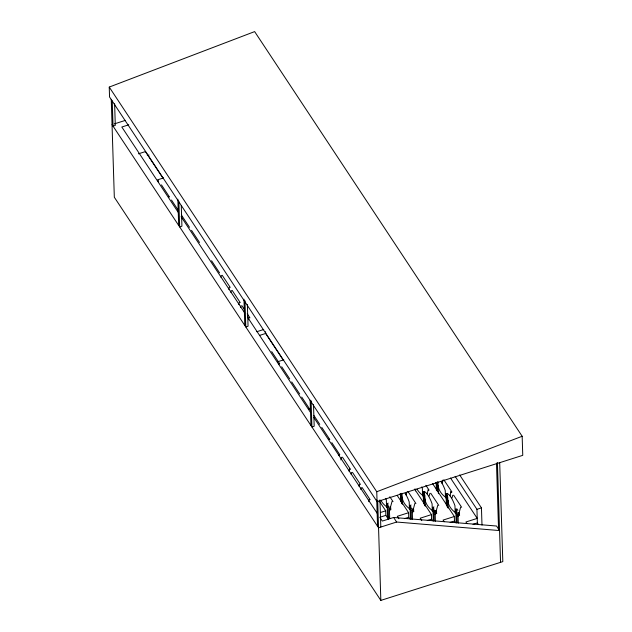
<?xml version="1.0" encoding="UTF-8"?>
<svg xmlns="http://www.w3.org/2000/svg" width="632" height="632" viewBox="0 0 632 632"><rect width="100%" height="100%" fill="white"/><g stroke="black" fill="none" stroke-linecap="round" stroke-linejoin="round"><path stroke-width="0.95" d="M428.496 490.148L428.172 489.674M451.367 492.044L451.13 491.988M158.521 181.123L158.34 181.858M158.6 181.653L158.419 181.076M158.245 181.716L158.34 180.902M168.823 196.726L168.602 197.113M220.852 277.148L221.334 275.378M228.847 289.361L229.219 287.299M230.838 292.308L231.32 290.546M238.833 304.529L239.204 302.467M240.547 307.563L241.037 305.801M248.542 319.784L248.913 317.722M279.02 364.451L279.107 363.4M338.981 455.388L339.092 454.368M340.846 459.906L341.572 457.252M349.077 471.243L349.449 469.173M351.076 474.19L351.558 472.42M359.063 486.403L359.442 484.341M360.785 489.445L361.267 487.675M368.772 501.658L369.151 499.596M406.044 494.998L406.771 492.352M427.177 493.955L428.062 490.029M429.16 496.009L429.886 493.363M442.084 483.535L443.048 480.004M450.047 495.851L450.932 491.925M452.038 497.913L452.757 495.259M109.241 87.074L254.641 31.6L522.158 436.27L522.759 455.34L377.067 501.658L109.549 96.988L109.241 87.074L376.759 491.743L377.067 501.658M376.759 491.743L522.158 436.27M114.297 123.904L125.46 120.356M128.77 124.804L121.818 127.016L178.382 212.573M138.455 153.813L145.407 151.601L163.277 178.643M147.288 155.59L149.026 155.037M157.487 179.859L163.562 177.932M256.805 331.705L263.757 329.493M259.555 335.41L265.637 333.475L265.582 331.666M277.717 361.741L283.8 359.805M399.732 494.098L400.412 493.876L400.641 501.144M435.488 482.722L436.167 482.508L436.428 490.677M401.431 497.226L402.102 497.005A29.112 19.742 -1.8 0 0 410.121 509.131M432.991 511.027A29.112 19.742 -1.8 0 1 424.981 498.901L424.301 499.122L424.064 491.696L424.743 491.483M390.015 508.152L389.968 506.698L390.971 508.215L389.391 508.713L389.691 518.382L388.562 518.738L387.558 517.221L387.132 503.522L388.261 503.167M423.511 503.04L423.163 492.059L424.293 491.704M388.38 506.88L386.571 507.449L386.334 500.031A15.761 4.471 72.4 0 0 385.725 498.379M424.412 495.417L422.603 495.994L422.373 488.568A15.761 4.471 72.4 0 0 421.765 486.917M380.519 512.473L385.725 510.814L379.737 501.753M389.43 510.166L391.018 509.668M411.566 518.761L410.437 519.117L410.002 505.418L411.132 505.063M446.382 504.936L446.042 493.955L447.614 493.379M379.793 517.284L385.868 515.357L385.725 510.814M411.25 508.776L409.441 509.353L409.212 501.927A15.761 4.471 72.4 0 0 405.12 493.3M447.282 497.313L445.481 497.89L445.244 490.464A15.761 4.471 72.4 0 0 441.16 481.837M387.558 517.221L388.688 516.865L389.691 518.382M411.306 510.545L412.886 510.048L412.838 508.594L413.842 510.111L412.262 510.609L412.538 519.362M112.038 124.623L378.552 527.775L396.62 522.032L499.549 530.564L496.547 526.022L393.618 517.482L382.32 521.076L380.148 517.782M397.165 495.417L408.604 512.71L397.307 516.304L398.934 518.761M412.309 512.062L413.889 511.565M434.437 520.657L433.307 521.013L432.873 507.314L434.002 506.959M404.401 518.635L408.746 517.253L408.604 512.71M434.129 510.996L435.717 510.49L436.712 512.007L435.132 512.513L435.409 521.258M435.717 510.49L435.756 511.944L434.176 512.449L434.121 510.672L432.312 511.248L432.083 503.823A15.761 4.471 72.4 0 0 424.064 491.696M414.592 489.073L431.474 514.606L420.177 518.201L421.805 520.657M435.179 513.958L436.759 513.461L435.756 511.944M457.307 522.553L456.178 522.909L455.751 509.21L456.881 508.855L457.884 510.372M427.272 520.531L431.617 519.149L431.474 514.606M432.565 483.559L454.345 516.502L443.056 520.096L444.138 521.732M478.448 524.576L477.365 522.941L476.939 509.321L481.45 507.883L459.669 474.94M458.05 515.854L459.638 515.357L458.635 513.84L458.587 512.386L459.59 513.903L458.01 514.409L458.279 523.154M450.15 522.427L454.487 521.044L454.345 516.502M473.013 524.323L477.365 522.941M111.24 99.335L114.321 197.239L380.835 600.4L502.811 561.619L499.699 462.743M349.804 469.458L349.812 468.983M308.993 409.188L308.843 408.707L309.159 409.133M328.924 439.461L328.964 439.027M455.151 476.378L476.939 509.321M450.537 478.037L477.223 518.398L465.91 522L466.993 523.636M443.925 479.917L451.943 492.036M453.634 495.172L461.652 507.291M460.641 507.18L458.097 516.494M446.042 493.955L447.045 495.472L447.132 498.261M455.751 509.21L456.754 510.727L457.126 522.609M454.487 521.044L455.577 522.68M425.865 485.297L429.073 490.14M430.763 493.276L438.782 505.395M437.771 505.284L435.227 514.598M423.163 492.059L424.167 493.576L424.538 505.458M432.873 507.314L433.876 508.831L434.255 520.713M431.617 519.149L432.699 520.784M407.893 491.38L415.903 503.499M414.892 503.388L412.356 512.702M410.002 505.418L411.005 506.935L411.377 518.817M408.746 517.253L409.828 518.888M389.826 496.752L393.033 501.603M392.022 501.492L389.478 510.806M387.132 503.522L388.135 505.039L388.562 518.738M393.618 517.482L396.62 522.032M265.637 333.475L283.507 360.517M385.868 515.357L388.577 519.449M222.211 275.283L230.23 287.41M232.205 290.451L240.215 302.578M342.449 457.165L350.46 469.292M352.435 472.333L360.453 484.452M241.914 305.706L244.584 309.751M247.254 313.788L249.924 317.833M362.144 487.58L370.162 499.707M161.468 184.892L169.479 197.018M171.485 200.052L178.429 210.559M181.502 215.204L189.521 227.33M191.528 230.364L199.538 242.49M211.57 260.747L219.581 272.866M271.681 351.613L279.7 363.74M281.698 366.773L289.717 378.892M291.715 381.925L299.734 394.052M301.74 397.086L309.751 409.204M313.899 415.469L319.776 424.364M321.775 427.398L329.793 439.517M331.8 442.621L339.811 454.748M181.1 216.681L244.726 312.935M247.452 317.051L310.533 412.483M313.796 417.42L377.43 513.674M451.003 491.988L451.13 491.53L451.201 492.028M497.416 462.482L500.552 562.338M496.476 463.074L498.553 529.047M481.45 507.883L481.995 525.089M457.054 514.345L456.999 512.568L455.19 513.144L454.953 505.719A15.761 4.471 72.4 0 0 446.942 493.592L447.172 501.018L447.851 500.805A29.112 19.742 -1.8 0 0 454.74 512.102M448.017 500.181L448.056 501.516M448.08 508.065L447.733 497.092L446.729 495.575L447.069 506.335M447.156 499.185L447.417 507.354M438.023 481.837L438.395 493.718M437.344 482.05L437.463 485.763L438.142 485.55A29.112 19.742 -1.8 0 0 446.153 497.668M437.115 482.161L437.399 491.285M437.083 482.271L437.36 491.08M425.202 506.169L424.862 495.196L423.859 493.679L424.198 504.439M415.437 489.097L415.493 490.914M401.992 493.3L402.331 504.273M401.549 493.845L401.597 495.298M401.312 493.513L401.668 503.562M401.043 493.734L401.328 502.543M379.958 499.825L380.812 527.056M377.699 500.544L380.835 600.4M376.727 499.999L377.549 526.259M313.504 404.591L314.183 426.268L311.924 426.987L311.102 400.728M310.13 400.182L310.92 425.47M247.373 304.561L248.052 326.238L245.793 326.957L244.971 300.698M243.968 299.181L244.797 325.44M181.273 205.518L181.929 226.209L179.67 226.928L178.872 201.64M177.845 199.151L178.666 225.411M114.621 103.743L115.3 125.42L113.041 126.139L112.243 100.844M387.25 507.235A29.112 19.742 -1.8 0 1 381.025 500.631M423.282 495.772A29.112 19.742 -1.8 0 1 417.057 489.168M339.171 454.858L339.21 455.451L339.171 454.858"/></g></svg>
